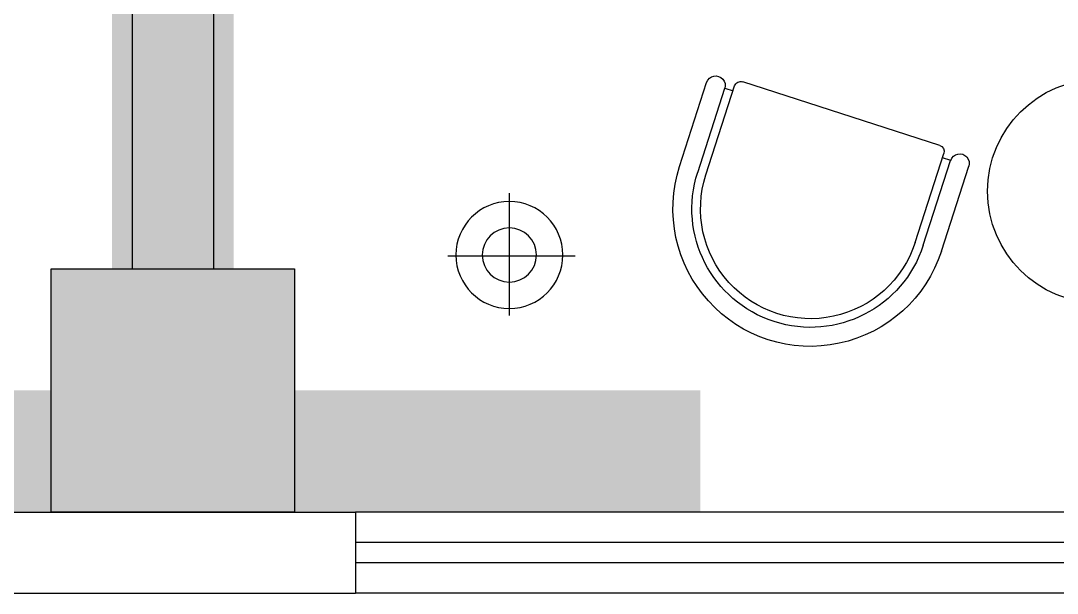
# Model space of a CAD drawing. Header units: centimetres. Extents: x 8510 to 16419, y -974 to 2536.
# Drawn here: x 11253.1 to 11508.5, y -207.9 to -66.8 of the extents above; entities that cross this region are included whole.
import ezdxf

# ---------------------------------------------------------------- set-up
doc = ezdxf.new("R2010")
doc.units = ezdxf.units.CM
for name, color, linetype in [('5', 5, 'Continuous'), ('窗线', 2, 'Continuous'), ('轴线', 1, 'Continuous')]:
    doc.layers.add(name, color=color, linetype=linetype)

# ---------------------------------------------------------------- blocks, each defined once
blk = doc.blocks.new('14')
at = {"layer": '5'}
for p, q in [((-328465.5, -97349.5), (-328465.5, -97035.9)), ((-328612.8, -97198.2), (-328311.3, -97198.2))]:
    blk.add_line(p, q, dxfattribs=at)
for radius in [131.8, 66.8]:
    blk.add_circle((-328463.8, -97198.2), radius, dxfattribs=at)
blk = doc.blocks.new('15')
at = {"layer": '5'}
for p, q in [((-326733.9, -97218.7), (-326801.4, -97427.8)), ((-326689.2, -97233.1), (-326756.7, -97442.2)), ((-326669, -97239.7), (-326739.9, -97459.2)), ((-326153.4, -97406.3), (-326224.3, -97625.8)), ((-326133.2, -97412.8), (-326200, -97619.9)), ((-326088.5, -97427.3), (-326155.3, -97634.3)), ((-326756.9, -97442.2), (-326736.7, -97448.5)), ((-326729.6, -97479.3), (-326244.4, -97636.1)), ((-326200, -97619.9), (-326220.3, -97613.3))]:
    blk.add_line(p, q, dxfattribs=at)
at = {"layer": '5', "extrusion": (0, 0, -1)}
for centre, major_axis, start_param, end_param in [((-326411.2, -97323), (-154.4, 301.9), -0.78537, 2.356223), ((-326411.2, -97323), (-133.3, 260), -0.784328, 2.357264), ((-326411.2, -97323), (-123.9, 240.9), -0.783289, 2.358304), ((-326779.1, -97435), (-16.6, 16.6), 2.668774, 5.810367), ((-326724.7, -97464.1), (-11.3, 11.3), 4.239571, 5.810367), ((-326239.5, -97620.9), (-11.3, 11.3), 2.668774, 4.239571), ((-326177.7, -97627.1), (-16.6, 16.6), 2.668774, 5.810367)]:
    blk.add_ellipse(centre, major_axis=major_axis, ratio=1, start_param=start_param, end_param=end_param, dxfattribs=at)

msp = doc.modelspace()

# ---------------------------------------------------------------- linework, layer by layer
at = {"layer": '5', "color": 7}
msp.add_circle((11518.99, -108.78), 27.63, dxfattribs=at)
at = {"layer": '窗线', "color": 7}
for p, q in [((12145.58, -187.87), (11335.58, -187.87)), ((12145.58, -195.37), (11335.58, -195.37)), ((12145.58, -200.37), (11335.58, -200.37)), ((12145.58, -207.87), (11335.58, -207.87))]:
    msp.add_line(p, q, dxfattribs=at)
at = {"layer": '轴线', "color": 7}
for p, q in [((11280.58, 424.63), (11280.58, -127.87)), ((11300.58, 424.63), (11300.58, -127.87)), ((11160.58, -187.87), (11335.58, -187.87)), ((11335.58, -187.87), (11335.58, -207.87)), ((11245.58, -207.87), (11335.58, -207.87))]:
    msp.add_line(p, q, dxfattribs=at)
msp.add_lwpolyline([(11260.58, -127.87), (11320.58, -127.87), (11320.58, -187.87), (11260.58, -187.87)], close=True, dxfattribs=at)
for points in [[(11275.58, -142.87), (11305.58, -142.87), (11275.58, 42.13), (11305.58, 42.13)], [(11260.58, -127.87), (11320.58, -127.87), (11260.58, -187.87), (11320.58, -187.87)], [(11160.58, -187.87), (11420.58, -187.87), (11160.58, -157.87), (11420.58, -157.87)]]:
    msp.add_solid(points, dxfattribs=at)

# ---------------------------------------------------------------- block references
at = {"layer": '5', "color": 7, "linetype": 'Continuous', "extrusion": (0, 0, -1), "xscale": -0.1, "yscale": 0.1, "zscale": -0.1, "rotation": 180}
msp.add_blockref('15', (21193.41, -9845.41), dxfattribs=at)
at = {"layer": '5', "color": 7, "linetype": 'Continuous', "xscale": -0.1, "yscale": 0.1, "zscale": 0.1, "rotation": 270}
msp.add_blockref('14', (21093.32, 32721.88), dxfattribs=at)

doc.saveas('drawing.dxf')
